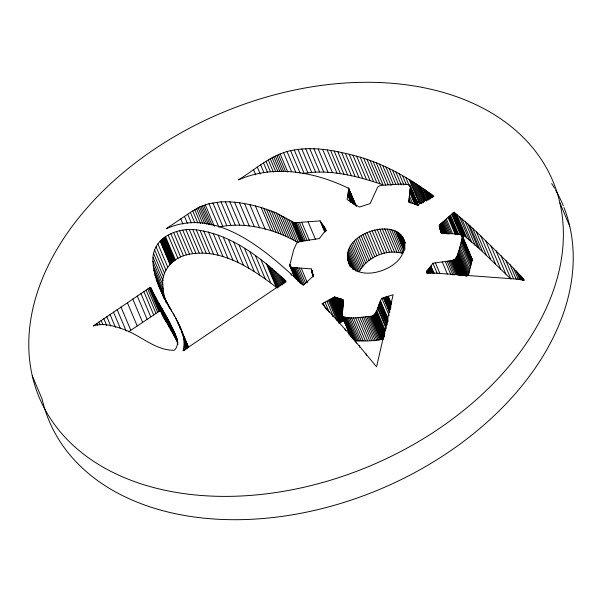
<?xml version="1.0" encoding="UTF-8"?>
<svg xmlns="http://www.w3.org/2000/svg" width="602" height="602" viewBox="0 0 602 602"><rect width="100%" height="100%" fill="white"/><g stroke="black" fill="none" stroke-linecap="round" stroke-linejoin="round"><path stroke-width="0.9" d="M439.272 225.69L440.942 232.944L460.199 234.321L462.065 235.442L462.088 238.415L459.454 248.829L457.242 255.7L454.826 259.379L451.056 260.681L432.913 263.247L426.246 272.45L523.988 279.637L510.06 264.692L480.817 236.037L469.786 225.6L454.036 212.16L439.37 225.186L442.553 233.659M458.513 252.065L468.364 275.377L472.164 259.281L452.757 213.304M152.946 261.373C151.29 238.4 176.905 227.037 196.32 229.866C231.619 234.479 260.764 257.641 286.085 281.224L183.016 350.861C187.786 333.613 174.761 317.57 167.288 303.009C160.064 290.179 153.435 276.341 152.946 261.373L162.796 284.686L163.699 293.4L166.001 302.166M162.796 284.686C161.562 270.14 173.015 258.205 186.424 254.887C220.046 246.775 252.005 268.507 277.311 288.057L267.461 264.737M348.724 188.373L347.128 199.548L359.402 207.065L370.11 203.619L377.71 187.056L379.388 185.883L382.36 185.25L400.428 184.114L407.042 184.378L409.548 185.13L410.391 186.831L408.653 202.159L417.69 204.898L433.861 196.147C411.399 179.697 387.101 165.076 360.222 157.19C338.888 151.313 316.434 146.188 294.265 149.981C272.706 153.217 256.294 168.853 238.482 179.878C274.188 164.241 314.838 171.856 348.724 188.373L356.384 206.501M289.825 265L293.708 249.687L296.763 243.005L299.676 241.5L319.338 238.58L325.381 230.649L325.72 229.407L320.106 220.904L294.363 222.755L276.303 212.995L261.11 207.434L249.822 204.582L239.43 202.701L229.859 201.79L221.024 201.836L208.977 203.694L199.48 207.028L190.398 212.416L166.272 228.692C217.751 205.816 267.702 252.426 303.25 285.13L313.017 276.401L311.302 268.913L292.12 267.401L290.42 266.769L289.825 265L295.356 278.147M347.414 256.166C347.572 225.758 417.547 215.245 402.091 254.646C393.761 273.037 350.108 284.302 347.414 256.166L352.885 269.117M341.989 316.027C350.635 320.008 361.983 316.637 371.457 316.291C378.327 313.68 377.875 303.747 381.879 298.253L393.121 294.747L376.566 366.851L348.385 332.914L322.047 303.732L334.554 297.079L343.524 299.736L341.913 315.711L350.116 335.261M402.828 253.404C386.777 248.837 367.882 256.602 359.62 271.103L349.777 247.791M462.11 237.06L463.886 235.472L454.036 212.16M152.103 290.533L150.553 287.455L148.972 288.2L93.287 325.945C102.498 322.905 112.446 325.464 121.28 328.564C139.513 333.997 154.691 350.665 174.302 350.274C182.278 342.929 172.646 330.37 169.644 322.439C164.248 311.716 157.536 301.707 152.268 290.924M354.111 340.694C363.871 340.943 374.286 341.582 383.67 338.693L373.819 315.38M128.489 331.83L159.628 311.053L160.599 310.918L161.953 313.845M339.054 323.154L344.066 320.535M297.817 242.471C274.301 228.986 245.714 221.536 218.819 227.014L208.977 203.694M302.302 173.669C329.535 168.71 357.295 176.085 382.985 184.837L373.135 161.524M416.26 201.166L420.249 203.566L410.398 180.254M471.095 258.07L472.058 258.995M463.886 235.472L479.636 248.912L510.94 279.102L501.09 255.782M162.119 314.236L177.921 342.779L168.071 319.466M185.822 341.74L188.223 346.684M559.883 202.897A278.673 191.474 -22.9 0 1 201.504 495.499A278.673 191.474 -22.9 0 1 126.841 169.629A278.673 191.474 -22.9 0 1 559.883 202.897L569.733 226.209M523.439 278.809L524.169 280.532M522.987 278.29L523.717 280.013M522.416 277.657L523.514 280.246M521.753 276.92L523.206 280.374M520.986 276.085L522.814 280.404M520.143 275.174L522.333 280.351M519.233 274.181L521.415 279.366M518.247 273.135L521.166 280.043M517.216 272.036L520.497 279.802M516.14 270.892L519.789 279.524M513.559 268.221L518.299 279.448M510.06 264.692L516.26 279.366M505.838 260.478L513.498 278.613M496.018 250.801L505.868 274.121M490.818 245.721L500.668 269.034M485.679 240.732L495.529 264.052M480.817 236.037L490.66 259.357M476.408 231.823L486.258 255.135M472.668 228.278L482.518 251.591M469.786 225.6L479.636 248.912M467.965 223.982L477.815 247.294M465.203 221.671L475.046 244.991M461.802 218.752L471.644 242.064M459.514 216.803L469.364 240.115M456.88 214.56L466.731 237.88M455.473 213.371L465.323 236.691M453.652 212.506L463.495 235.826M453.223 212.89L463.073 236.202M462.065 235.442L472.201 259.665M461.757 235.134L471.712 258.551M461.508 234.938L472.186 260.177M462.471 237.436L463.57 240.025M464.3 241.748L465.391 244.344M466.121 246.067L467.212 248.664M469.402 253.841L470.132 255.572M452.26 213.748L461.38 235.337M462.705 238.211L463.435 239.935M468.544 252.027L469.635 254.616M462.246 237.542L472.096 260.854M462.088 238.415L471.938 261.727M451.733 214.214L460.485 234.946M461.847 239.513L471.69 262.833M450.582 215.223L458.611 234.223M461.516 240.883L471.366 264.203M449.972 215.757L457.994 234.757M461.094 242.561L470.945 265.873M449.34 216.306L457.001 234.441M460.575 244.57L470.425 267.882M448.686 216.87L455.985 234.14M448.016 217.45L455.315 234.72M459.958 246.948L469.808 270.26M459.454 248.829L469.304 272.142M446.338 218.887L452.538 233.568M458.972 250.53L468.823 273.842M445.375 219.715L451.207 233.531M444.449 220.52L449.92 233.471M458.077 253.427L467.558 275.882M443.576 221.28L449.047 234.231M457.655 254.638L466.768 276.228M432.379 195.078L433.109 196.801M457.242 255.7L465.993 276.423M430.957 194.055L432.417 197.509M442.756 221.987L447.865 234.08M456.835 256.618L464.857 275.618M429.61 193.099L431.438 197.418M442.011 222.65L446.752 233.869M456.436 257.408L464.097 275.543M428.346 192.211L430.904 198.261M441.341 223.237L445.721 233.599M456.038 258.07L463.337 275.34M427.187 191.406L430.099 198.314M455.639 258.612L462.569 275.016M440.762 223.756L444.773 233.26M455.24 259.048L462.17 275.453M426.133 190.676L429.783 199.307M440.273 224.2L444.291 233.696M454.826 259.379L461.757 275.784M439.896 224.546L443.546 233.185M425.208 190.036L428.857 198.675M439.633 224.794L443.283 233.433M454.465 259.612L461.034 275.159M439.498 224.945L443.147 233.576M424.418 189.502L428.797 199.864M454.096 259.823L460.665 275.37M439.37 225.186L442.605 233.109M439.287 225.502L442.575 233.275M423.785 189.066L428.157 199.428M453.69 260.011L460.252 275.558M439.287 226.104L442.207 233.012M439.317 226.337L442.274 233.486M439.49 227.112L442.207 233.704M439.829 228.248L442.018 233.425M422.785 188.313L427.887 200.398M440.1 229.227L441.928 233.546M453.208 260.184L459.777 275.731M440.273 229.889L441.808 233.666M440.491 230.807L441.582 233.403M452.636 260.35L458.837 275.031M421.114 187.117L426.585 200.067M451.921 260.515L458.122 275.197M420.106 186.439L426.314 201.121M451.056 260.681L456.888 274.497M418.947 185.672L425.147 200.353M449.987 260.862L455.827 274.678M417.645 184.829L424.576 201.241M416.253 183.934L423.913 202.069M448.708 261.065L454.54 274.881M414.801 183.008L423.183 202.866M447.166 261.283L452.997 275.099M413.311 182.067L422.07 202.791M411.836 181.142L421.317 203.596M445.337 261.539L450.808 274.489M409.036 179.419L418.887 202.731M409.992 185.499L418.382 205.365M442.274 261.96L447.384 274.045M410.406 186.582L418.051 204.958M409.548 185.13L415.38 198.946M416.11 200.677L417.931 204.996M410.368 187.169L418.029 205.305M410.331 187.606L417.622 204.876M405.756 177.462L409.405 186.093M410.278 188.117L417.577 205.387M410.218 188.704L417.148 205.109M410.15 189.352L416.719 204.898M410.075 190.059L416.275 204.733M409.985 190.804L415.824 204.62M409.894 191.594L415.365 204.545M409.796 192.414L414.898 204.499M402.452 175.558L406.102 184.189M409.375 195.755L412.663 203.529M399.141 173.707L403.882 184.934M409.021 198.668L410.85 202.979M408.841 200.203L409.939 202.799M435.412 262.893L439.791 273.255M408.781 200.79L409.51 202.513M395.83 171.931L401.301 184.882M432.913 263.247L437.293 273.609M392.519 170.215L398.72 184.897M430.972 265.949L434.253 273.714M430.693 266.325L433.613 273.233M389.216 168.575L395.785 184.114M430.4 266.724L432.951 272.766M430.099 267.122L432.65 273.165M429.783 267.529L431.973 272.714M429.474 267.935L431.657 273.112M429.158 268.334L430.979 272.653M385.935 167.002L393.234 184.272M428.85 268.718L430.671 273.037M428.549 269.086L430.37 273.406M428.263 269.433L429.723 272.887M427.992 269.756L429.452 273.21M427.744 270.042L428.835 272.631M427.322 270.509L428.413 273.097M382.684 165.505L391.074 185.371M427.127 270.734L428.218 273.323M426.946 270.945L427.676 272.676M426.773 271.156L427.503 272.879M426.622 271.351L427.352 273.075M426.479 271.532L427.209 273.255M426.359 271.698L427.089 273.428M379.456 164.098L388.215 184.822M376.273 162.766L385.754 185.22M403.498 238.746L405.018 242.32M402.979 237.767L404.988 242.448M402.377 236.789L404.935 242.839M370.049 160.373L379.9 183.685M402.053 236.338L404.965 243.246M401.639 235.856L404.92 243.622M401.158 235.337L404.8 243.976M400.608 234.803L404.988 245.172M400.021 234.268L404.762 245.496M399.397 233.726L404.868 246.685M398.75 233.207L404.95 247.889M398.095 232.703L405.026 249.115M366.964 159.304L376.814 182.617M397.433 232.237L404.363 248.641M396.793 231.815L404.092 249.085M396.176 231.439L404.205 250.44M395.597 231.13L403.987 250.989M363.683 158.236L373.526 181.556M393.67 230.303L403.159 252.757M391.593 229.655L401.444 252.968M360.222 157.19L370.072 180.51M389.389 229.174L399.239 252.486M356.625 156.166L366.475 179.486M387.078 228.865L396.929 252.178M384.678 228.722L394.528 252.042M352.93 155.181L362.78 178.493M382.202 228.752L392.052 252.072M349.168 154.232L359.01 177.552M379.681 228.956L389.532 252.268M345.367 153.337L355.218 176.657M377.138 229.317L386.981 252.637M374.579 229.851L384.422 253.171M341.582 152.502L351.433 175.822M372.028 230.551L381.879 253.863M337.827 151.734L347.678 175.047M369.508 231.416L379.358 254.729M334.155 151.042L344.005 174.362M348.588 188.238L356.038 205.876M348.453 188.185L355.752 205.455M367.039 232.44L376.89 255.752M348.28 188.11L355.21 204.514M348.701 189.464L355.27 205.011M348.641 190.066L354.841 204.748M348.566 190.774L354.397 204.59M348.46 191.564L353.931 204.522M330.596 150.44L340.439 173.752M348.34 192.444L353.081 203.664M348.197 193.385L352.208 202.889M364.97 233.448L374.82 256.761M348.031 194.393L351.312 202.167M347.851 195.454L350.77 202.362M327.172 149.928L337.022 173.241M362.976 234.562L372.826 257.874M388.32 296.237L391.601 304.01M387.771 296.432L391.052 304.206M387.221 296.62L390.864 305.252M361.065 235.766L370.915 259.078M386.672 296.801L391.052 307.163M386.145 296.982L390.525 307.344M385.641 297.147L390.382 308.375M322.604 149.364L332.454 172.676M385.16 297.305L390.269 309.398M359.243 237.053L369.094 260.373M384.716 297.448L389.818 309.541M384.309 297.576L389.78 310.527M383.948 297.689L389.787 311.505M383.647 297.779L389.848 312.453M383.399 297.847L389.599 312.521M357.52 238.422L367.37 261.742M381.879 298.253L389.17 315.523M318.18 148.957L328.03 172.277M355.91 239.859L365.76 263.179M380.554 301.075L387.854 318.345M380.359 301.504L388.019 319.639M380.133 302.001L388.162 321.001M354.412 241.357L364.263 264.677M379.885 302.558L387.914 321.558M379.621 303.167L387.282 321.302M313.898 148.717L323.748 172.037M379.335 303.822L387.357 322.822M353.043 242.907L362.893 266.227M379.042 304.507L387.425 324.365M378.733 305.214L386.762 324.215M378.425 305.936L386.815 325.802M351.809 244.502L361.651 267.822M377.815 307.389L386.206 327.247M377.522 308.096L386.273 328.82M309.744 148.641L319.594 171.954M350.71 246.135L360.56 269.448M376.671 310.143L385.43 330.867M376.182 311.309L384.941 332.033M375.753 312.287L384.874 333.877M348.994 249.461L358.483 271.916M375.37 313.108L384.49 334.697M305.718 148.732L315.561 172.044M375.031 313.777L384.512 336.232M348.362 251.184L356.753 271.05M374.715 314.327L384.196 336.774M374.414 314.763L383.903 337.21M347.888 252.878L355.549 271.013M374.12 315.109L383.602 337.556M373.496 315.598L383.346 338.911M347.572 254.541L353.773 269.222M373.15 315.779L383 339.092M352.591 268.025L353.321 269.749M372.758 315.937L382.609 339.257M301.798 148.98L311.648 172.292M372.194 316.118L382.044 339.43M347.414 257.746L351.433 267.25M347.572 259.281L350.861 267.055M349.739 264.857L350.469 266.588M371.457 316.291L381.307 339.603M347.888 260.764L350.439 266.814M348.355 262.194L350.063 266.152M370.554 316.449L380.396 339.769M369.477 316.607L379.32 339.927M297.982 149.394L307.833 172.714M368.236 316.757L378.086 340.07M366.844 316.9L376.694 340.213M365.301 317.028L375.151 340.348M294.265 149.981L304.115 173.293M363.616 317.156L373.458 340.469M325.389 228.828L326.118 230.558M324.809 227.91L325.908 230.506M324.448 227.345L325.908 230.799M324.034 226.713L325.855 231.025M323.583 226.028L325.765 231.206M323.093 225.291L325.276 230.476M322.574 224.523L325.486 231.431M361.787 317.269L371.63 340.582M322.025 223.726L325.313 231.499M290.631 150.726L300.12 173.18M320.625 221.671L324.741 231.326M320.106 220.904L324.854 232.131M359.823 317.374L369.673 340.687M357.731 317.465L367.581 340.777M287.079 151.644L295.83 172.368M355.519 317.547L365.369 340.86M353.382 317.615L363.232 340.928M283.587 152.735L291.609 171.728M351.478 317.653L361.328 340.973M365.888 353.637L366.618 355.361M349.8 317.675L359.65 340.988M341.725 299.299L343.546 303.619M280.156 153.984L287.816 172.119M341.454 299.232L343.275 303.551M341.153 299.156L343.343 304.334M340.822 299.066L343.373 305.109M308.111 221.927L315.403 239.197M340.469 298.961L343.381 305.869M348.332 317.668L358.182 340.98M340.092 298.848L343.012 305.756M339.709 298.735L342.989 306.501M339.31 298.607L342.959 307.246M359.289 345.706L360.019 347.429M278.448 154.676L285.378 171.081M347.053 317.638L356.903 340.95M338.911 298.479L342.922 307.983M338.52 298.351L342.892 308.713M338.128 298.223L342.869 309.451M337.76 298.095L342.862 310.188M345.962 317.578L355.812 340.898M355.699 341.454L356.429 343.178M276.845 155.354L283.407 170.9M337.06 297.855L342.53 310.805M345.036 317.495L354.887 340.807M336.398 297.629L342.237 311.445M336.089 297.523L342.297 312.205M335.803 297.426L342.365 312.972M344.261 317.382L353.382 338.971M335.532 297.343L342.102 312.882M335.291 297.268L342.222 313.672M343.622 317.239L352.757 338.881M335.073 297.2L342.365 314.47M275.28 156.076L281.849 171.615M334.885 297.155L342.184 314.425M334.735 297.117L342.395 315.245M343.11 317.066L351.869 337.79M334.554 297.079L345.909 324.162M349.19 331.935L349.92 333.658M342.711 316.855L351.463 337.579M334.223 297.215L349.912 334.268M341.913 315.711L350.424 335.615M333.884 297.38L343.734 320.693M301.798 222.477L309.458 240.612M333.448 297.599L343.298 320.911M348.385 332.914L349.115 334.644M273.707 156.859L279.907 171.54M332.921 297.87L342.764 321.182M332.304 298.186L342.154 321.498M344.848 328.842L345.578 330.573M272.059 157.747L277.891 171.562M299.51 222.665L307.17 240.8M331.619 298.547L341.469 321.859M330.867 298.946L340.717 322.258M297.704 222.793L305.364 240.928M330.062 299.382L339.912 322.695M270.275 158.77L275.746 171.72M329.204 299.841L339.219 323.357M296.297 222.853L303.957 240.988M328.308 300.33L336.699 320.189M295.206 222.838L302.866 240.973M268.296 159.959L273.406 172.052M294.363 222.755L302.392 241.748M326.878 301.113L333.448 316.652M293.686 222.589L301.715 241.583M293.099 222.341L301.12 241.334M332.123 314.741L332.853 316.471M292.519 222.003L300.902 241.869M266.076 161.359L270.456 171.72M291.075 221.062L299.826 241.786M311.302 268.913L312.069 270.923M311.415 269.673L312.145 271.404M311.437 269.831L312.212 271.841M311.52 270.381L312.287 272.33M324.982 302.151L329.362 312.513M311.603 270.847L313.484 275.445M311.723 271.419L313.333 275.505M312.047 272.721L313.499 276.175M312.137 273.052L313.416 276.295M312.498 274.301L313.394 276.589M312.739 275.129L313.469 276.86M326.841 308.924L327.571 310.647M288.584 219.519L298.073 241.966M325.69 307.667L326.419 309.398M323.251 303.084L325.434 308.269M263.548 162.999L267.559 172.496M286.116 218.059L295.966 241.372M283.662 216.675L293.505 239.995M260.658 164.91L263.939 172.684M281.209 215.373L291.059 238.693M278.756 214.146L288.606 237.466M301.248 268.214L307.456 282.895M257.34 167.13L260.26 174.038M276.303 212.995L286.146 236.308M299.209 268.071L305.771 283.61M273.835 211.904L283.677 235.224M297.448 267.943L304.379 284.347M295.951 267.822L303.242 285.092M271.344 210.888L281.194 234.208M253.54 169.696L255.73 174.873M294.694 267.709L301.625 284.121M299.691 281.781L300.421 283.504M293.648 267.612L299.849 282.285M268.838 209.932L278.681 233.252M292.798 267.506L298.637 281.322M292.12 267.401L297.952 281.224M291.579 267.296L296.688 279.388M291.165 267.183L296.274 279.275M289.886 264.368L290.615 266.092M290.849 267.062L295.597 278.282M266.295 209.044L276.145 232.357M289.825 265.512L295.161 277.989M289.893 265.918L294.574 276.882M263.721 208.209L273.571 231.529M290.736 273.504L291.466 275.227M261.11 207.434L270.96 230.754M255.353 205.892L265.196 229.204M284.671 279.84L285.762 282.428M283.82 279.035L284.912 281.623M282.654 277.958L284.475 282.278M281.217 276.672L284.136 283.58M249.822 204.582L259.673 227.902M279.584 275.219L283.233 283.851M277.808 273.647L282.549 284.874M275.949 272.014L281.42 284.972M274.06 270.373L280.63 285.92M272.217 268.77L279.509 286.04M244.525 203.521L254.368 226.841M270.456 267.265L278.846 287.124M268.853 265.903L277.973 287.493M266.347 263.827L276.19 287.139M239.43 202.701L249.281 226.021M260.869 259.545L270.719 282.865M234.547 202.121L244.397 225.441M255.383 255.526L265.234 278.839M229.859 201.79L239.709 225.103M249.913 251.756L259.763 275.069M225.351 201.693L235.201 225.005M244.465 248.257L254.307 271.57M221.024 201.836L230.867 225.148M239.054 245.037L248.904 268.349M216.855 202.212L226.706 225.532M233.704 242.094L243.547 265.407M228.421 239.453L238.272 262.765M212.845 202.836L222.687 226.149M223.237 237.105L233.087 260.418M218.15 235.073L228 258.386M205.237 204.793L214.357 226.382M203.657 205.335L212.047 225.193M202.219 205.854L210.241 224.855M213.191 233.358L223.041 256.67M200.842 206.411L208.503 224.538M199.48 207.028L206.772 224.298M208.375 231.973L218.225 255.286M198.05 207.743L204.612 223.289M196.493 208.608L202.693 223.289M194.747 209.647L200.579 223.462M203.709 230.92L213.552 254.232M192.73 210.903L197.84 222.996M199.969 230.295L209.812 253.608M190.398 212.416L194.777 222.778M196.32 229.866L206.17 253.186M187.673 214.222L191.316 222.86M192.775 229.648L202.626 252.96M184.483 216.366L187.403 223.274M189.329 229.633L199.179 252.945M185.988 229.813L195.831 253.126M180.773 218.872L182.963 224.049M182.745 230.197L192.595 253.51M179.607 230.784L189.457 254.097M176.574 231.567L186.424 254.887M173.654 232.56L183.505 255.873M170.84 233.749L180.69 257.062M168.139 235.134L177.989 258.454M165.55 236.721L175.4 260.041M164.948 237.135L174.798 260.448M164.369 237.534L174.219 260.847M163.819 237.925L173.669 261.238M163.292 238.309L173.143 261.622M162.796 238.685L172.646 261.998M162.322 239.054L172.172 262.367M161.885 239.408L171.728 262.728M161.464 239.762L171.314 263.074M161.08 240.1L170.93 263.413M160.719 240.431L170.569 263.744M160.388 240.755L170.238 264.067M160.087 241.063L169.937 264.383M157.867 243.802L167.717 267.122M156.061 246.812L165.911 270.125M154.669 250.078L164.512 273.391M153.683 253.6L163.533 276.912M153.104 257.37L162.954 280.683M179.464 325.757L188.584 347.346M177.643 321.777L187.493 345.096M182.255 333.041L188.456 347.715M175.551 317.585L178.832 325.358M179.562 327.089L180.66 329.678M181.39 331.401L182.481 333.997M183.211 335.72L184.31 338.309M183.219 336.33L187.959 347.55M153.194 265.617L163.044 288.93M173.18 313.19L174.64 316.644M183.903 339.37L187.546 348.009M170.539 308.593L171.638 311.181M169.35 306.576L170.449 309.165M153.849 270.08L163.699 293.4M184.287 342.162L186.846 348.204M168.274 304.725L169.734 308.179M167.288 303.009L169.109 307.329M166.378 301.414L167.838 304.868M154.925 274.768L164.767 298.088M165.542 299.916L167.002 303.37M184.385 344.69L186.214 349.01M164.767 298.487L166.227 301.941M164.037 297.102L166.22 302.279M163.33 295.74L164.429 298.336M156.4 279.674L164.835 299.563M161.291 291.579L163.849 297.621M158.296 284.776L164.241 298.72M184.189 346.955L185.288 349.544M183.693 348.942L184.423 350.665M173.195 329.678L176.837 338.316M172.18 327.496L177.312 339.709M171.006 325.095L177.236 339.979M169.644 322.439L177.304 340.566M176.657 339.265L177.387 340.988M177.033 341.01L177.763 342.734M166.257 316.14L176.108 339.453M177.274 342.621L178.004 344.344M164.188 312.415L174.038 335.728M161.833 308.239L171.683 331.551M159.169 303.574L169.019 326.886M155.752 297.629L166.024 321.679M155.331 296.876L165.181 320.189M154.917 296.116L164.76 319.429M154.104 294.611L164.354 318.669M153.367 293.197L163.571 317.201M151.26 288.591L162.886 315.854M150.748 287.605L160.99 311.64M150.553 287.455L160.403 310.767M150.282 287.508L160.124 310.82M149.778 287.733L159.628 311.053M148.972 288.2L158.823 311.512M147.761 288.945L157.611 312.257M146.075 290.036L155.918 313.356M143.81 291.526L153.66 314.846M140.898 293.475L150.741 316.795M137.233 295.936L147.084 319.256M132.749 298.968L142.599 322.281M127.346 302.618L137.196 325.93M120.942 306.952L130.792 330.265M117.112 309.548L126.232 331.138M113.447 312.039L120.377 328.444M109.985 314.394L115.456 327.345M106.757 316.599L110.776 326.096M103.8 318.624L106.712 325.531M101.128 320.46L102.95 324.779M98.788 322.078L99.879 324.666M96.802 323.455L97.532 325.178M32.267 375.791L42.117 399.103A278.673 191.474 -22.9 0 0 362.374 496.161A278.673 191.474 -22.9 0 0 563.999 207.562M551.658 183.55A278.673 191.474 -22.9 0 1 554.6 188.291M555.541 189.901A278.673 191.474 -22.9 0 1 563.306 205.831"/></g></svg>
